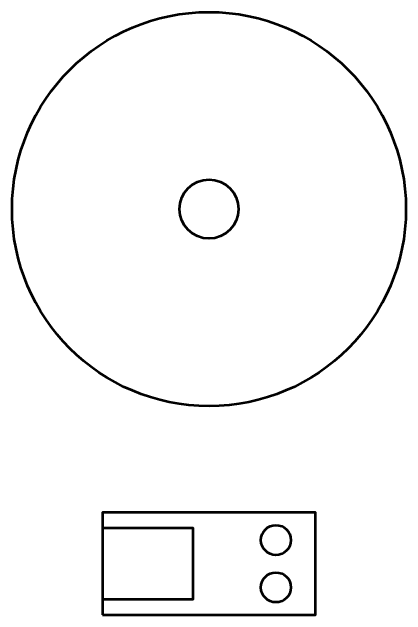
# Model space of a CAD drawing. Header units: centimetres. Extents: x -44 to 28.8, y -28.8 to 43.3.
# Drawn here: x -44 to -34, y 7.7 to 23 of the extents above; entities that cross this region are included whole.
import ezdxf

# ---------------------------------------------------------------- set-up
doc = ezdxf.new("R2010")
doc.units = ezdxf.units.CM
doc.header["$MEASUREMENT"] = 0
doc.layers.add('Layer 1', color=7, linetype='Continuous')

msp = doc.modelspace()

# ---------------------------------------------------------------- linework, layer by layer
at = {"layer": 'Layer 1', "lineweight": 53}
for points in [[(-41.70001, 7.7), (-36.30001, 7.7), (-36.30001, 10.3), (-41.70001, 10.3), (-41.70001, 7.7)], [(-41.70001, 8.1), (-39.40001, 8.1), (-39.40001, 9.9), (-41.70001, 9.9), (-41.70001, 8.1)]]:
    msp.add_lwpolyline(points, close=True, dxfattribs=at)
for centre, major_axis in [((-39, 18), (0, 5)), ((-38.99999, 17.99999), (0, 0.75001)), ((-37.30001, 9.6), (0, 0.38)), ((-37.30001, 8.4), (0, 0.38))]:
    msp.add_ellipse(centre, major_axis=major_axis, ratio=1, dxfattribs=at)

doc.saveas('drawing.dxf')
